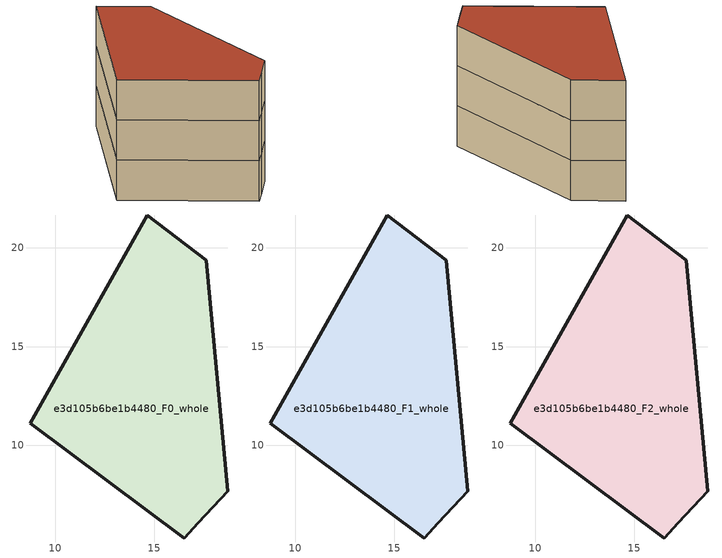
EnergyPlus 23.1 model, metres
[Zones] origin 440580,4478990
e3d105b6be1b4480_F0_whole
 floor ground (EU_floor_Construction): 17.63,19.36 18.71,7.69 17.22,6.09 16.52,5.33 8.75,11.11 14.64,21.65 z0
 wall outside (EU_wall_Construction): 14.64,21.65 8.75,11.11 16.52,5.33 17.22,6.09 18.71,7.69 17.63,19.36 14.64,21.65 z0:3
e3d105b6be1b4480_F1_whole
 floor to e3d105b6be1b4480_F0_whole (EU_floor_Construction): 17.63,19.36 18.71,7.69 17.22,6.09 16.52,5.33 8.75,11.11 14.64,21.65 z3
 wall outside (EU_wall_Construction): 14.64,21.65 8.75,11.11 16.52,5.33 17.22,6.09 18.71,7.69 17.63,19.36 14.64,21.65 z3:6
e3d105b6be1b4480_F2_whole
 floor to e3d105b6be1b4480_F1_whole (EU_floor_Construction): 17.63,19.36 18.71,7.69 17.22,6.09 16.52,5.33 8.75,11.11 14.64,21.65 z6
 wall outside (EU_wall_Construction): 14.64,21.65 8.75,11.11 16.52,5.33 17.22,6.09 18.71,7.69 17.63,19.36 14.64,21.65 z6:9
 roof outside (EU_roof_Construction): 17.22,6.09 18.71,7.69 17.63,19.36 14.64,21.65 8.75,11.11 16.52,5.33 z9
[Building]
EU S2 Campaign: North Axis=0; Terrain=City; Solar Distribution=FullExterior
[Site:Location]
Madrid: Latitude=40.5; Longitude=-3.5; Time Zone=1; Elevation=609
[SizingPeriod:WeatherFileDays]
AnnualSizingPeriod: Begin Month=1; Begin Day of Month=1; End Month=12; End Day of Month=31; Day of Week for Start Day=Monday; Use Weather File Daylight Saving Period=No; Use Weather File Rain and Snow Indicators=No
[MATERIAL]
EU_InternalMass_Material: Roughness=MediumRough; Thickness=0.1; Conductivity=1; Density=1800; Specific Heat=900; Thermal Absorptance=0.9; Solar Absorptance=0.7; Visible Absorptance=0.7
[MATERIAL:NOMASS] Roughness=MediumRough; Thermal Absorptance=0.9; Solar Absorptance=0.7; Visible Absorptance=0.7
Name | Thermal Resistance
EU_wall_NoMass | 1.60022
EU_roof_NoMass | 1.57597
EU_floor_NoMass | 0.470652
[CONSTRUCTION]
EU_wall_Construction: EU_wall_NoMass
EU_roof_Construction: EU_roof_NoMass
EU_floor_Construction: EU_floor_NoMass
EU_InternalMass_Construction: EU_InternalMass_Material
[ZONE] Type=1; Multiplier=1; Ceiling Height=autocalculate; Volume=282.702; Floor Area=autocalculate; Part of Total Floor Area=Yes
e3d105b6be1b4480_F0_whole; e3d105b6be1b4480_F1_whole; e3d105b6be1b4480_F2_whole
[INTERNALMASS] Construction=EU_InternalMass_Construction; Surface Area=94.2339
Name | Zone or ZoneList
e3d105b6be1b4480_F0_whole_EU_InternalMass | e3d105b6be1b4480_F0_whole
e3d105b6be1b4480_F1_whole_EU_InternalMass | e3d105b6be1b4480_F1_whole
e3d105b6be1b4480_F2_whole_EU_InternalMass | e3d105b6be1b4480_F2_whole
[OTHEREQUIPMENT] Fuel Type=Electricity; Design Level Calculation Method=Watts/Area; Power per Zone Floor Area=1; Fraction Latent=0; Fraction Radiant=0; Fraction Lost=0; Carbon Dioxide Generation Rate=0; EndUse Subcategory=EU_Step8_InternalGains
Name | Zone or ZoneList or Space or SpaceList | Schedule
EU_Step8_InternalGain_e3d105b6be1b4480_F0_whole_f000 | e3d105b6be1b4480_F0_whole | EU_Step8_GainSchedule_e3d105b6be1b4480_F0_whole_f000
EU_Step8_InternalGain_e3d105b6be1b4480_F1_whole_f000 | e3d105b6be1b4480_F1_whole | EU_Step8_GainSchedule_e3d105b6be1b4480_F1_whole_f000
EU_Step8_InternalGain_e3d105b6be1b4480_F2_whole_f000 | e3d105b6be1b4480_F2_whole | EU_Step8_GainSchedule_e3d105b6be1b4480_F2_whole_f000
[ZONEVENTILATION:DESIGNFLOWRATE] Schedule=EU_AlwaysOn; Design Flow Rate Calculation Method=AirChanges/Hour; Air Changes per Hour=0.480704; Ventilation Type=Natural; Fan Pressure Rise=0; Fan Total Efficiency=1; Constant Term Coefficient=1; Temperature Term Coefficient=0; Velocity Term Coefficient=0; Velocity Squared Term Coefficient=0; Minimum Indoor Temperature=-100; Maximum Indoor Temperature=100; Delta Temperature=-100; Minimum Outdoor Temperature=-100; Maximum Outdoor Temperature=100; Maximum Wind Speed=40
Name | Zone or ZoneList or Space or SpaceList
EU_ConstantAir_e3d105b6be1b4480_F0_whole | e3d105b6be1b4480_F0_whole
EU_ConstantAir_e3d105b6be1b4480_F1_whole | e3d105b6be1b4480_F1_whole
EU_ConstantAir_e3d105b6be1b4480_F2_whole | e3d105b6be1b4480_F2_whole
[HVACTEMPLATE:THERMOSTAT] Constant Heating Setpoint=20; Constant Cooling Setpoint=50
EU_HeatOnly_e3d105b6be1b4480_F0_whole; EU_HeatOnly_e3d105b6be1b4480_F1_whole; EU_HeatOnly_e3d105b6be1b4480_F2_whole
[HVACTEMPLATE:ZONE:IDEALLOADSAIRSYSTEM] System Availability Schedule=EU_AlwaysOn; Maximum Heating Supply Air Temperature=50; Minimum Cooling Supply Air Temperature=13; Maximum Heating Supply Air Humidity Ratio=0.0156; Minimum Cooling Supply Air Humidity Ratio=0.0077; Heating Limit=NoLimit; Cooling Limit=NoLimit; Heating Availability Schedule=EU_AlwaysOn; Cooling Availability Schedule=EU_CoolingOff; Dehumidification Control Type=ConstantSensibleHeatRatio; Cooling Sensible Heat Ratio=0.7; Dehumidification Setpoint=60; Humidification Control Type=None; Humidification Setpoint=30; Outdoor Air Method=None; Outdoor Air Flow Rate per Person=0.00944; Outdoor Air Flow Rate per Zone Floor Area=0; Outdoor Air Flow Rate per Zone=0; Demand Controlled Ventilation Type=None; Outdoor Air Economizer Type=NoEconomizer; Heat Recovery Type=None; Sensible Heat Recovery Effectiveness=0.7; Latent Heat Recovery Effectiveness=0.65
Name | Template Thermostat
e3d105b6be1b4480_F0_whole | EU_HeatOnly_e3d105b6be1b4480_F0_whole
e3d105b6be1b4480_F1_whole | EU_HeatOnly_e3d105b6be1b4480_F1_whole
e3d105b6be1b4480_F2_whole | EU_HeatOnly_e3d105b6be1b4480_F2_whole
[SIZING:ZONE] Zone Cooling Design Supply Air Temperature Input Method=SupplyAirTemperature; Zone Cooling Design Supply Air Temperature=13; Zone Heating Design Supply Air Temperature Input Method=SupplyAirTemperature; Zone Heating Design Supply Air Temperature=50; Zone Cooling Design Supply Air Humidity Ratio=0.008; Zone Heating Design Supply Air Humidity Ratio=0.008; Cooling Design Air Flow Method=DesignDay; Cooling Design Air Flow Rate=0; Cooling Minimum Air Flow per Zone Floor Area=0.000762; Cooling Minimum Air Flow=0; Cooling Minimum Air Flow Fraction=0.2; Heating Design Air Flow Method=DesignDay; Heating Design Air Flow Rate=0; Heating Maximum Air Flow per Zone Floor Area=0.002032; Heating Maximum Air Flow=0.141576; Heating Maximum Air Flow Fraction=0.3; Account for Dedicated Outdoor Air System=No; Dedicated Outdoor Air System Control Strategy=NeutralSupplyAir; Dedicated Outdoor Air Low Setpoint Temperature for Design=autosize; Dedicated Outdoor Air High Setpoint Temperature for Design=autosize; Zone Load Sizing Method=Sensible Load Only No Latent Load; Zone Latent Cooling Design Supply Air Humidity Ratio Input Method=HumidityRatioDifference; Zone Cooling Design Supply Air Humidity Ratio Difference=0.005; Zone Latent Heating Design Supply Air Humidity Ratio Input Method=HumidityRatioDifference; Zone Humidification Design Supply Air Humidity Ratio Difference=0.005
e3d105b6be1b4480_F0_whole; e3d105b6be1b4480_F1_whole; e3d105b6be1b4480_F2_whole
[SCHEDULE:CONSTANT]
Name | Hourly Value
EU_AlwaysOn | 1
EU_CoolingOff | 0
[SCHEDULE:FILE] Column Number=1; Rows to Skip at Top=0; Number of Hours of Data=8760; Column Separator=Comma; Interpolate to Timestep=No; Minutes per Item=60; Adjust Schedule for Daylight Savings=Yes
Name | File
EU_Step8_GainSchedule_e3d105b6be1b4480_F0_whole_f000 | C:\Users\o_iseri\Desktop\OpenUBEM\openubem\outputs\eu_evidence\EU-11\ES-MAD-BERRUGUETE\idfs\e3d105b6be1b4480\e3d105b6be1b4480_F0_whole_f000_gain.csv
EU_Step8_GainSchedule_e3d105b6be1b4480_F1_whole_f000 | C:\Users\o_iseri\Desktop\OpenUBEM\openubem\outputs\eu_evidence\EU-11\ES-MAD-BERRUGUETE\idfs\e3d105b6be1b4480\e3d105b6be1b4480_F1_whole_f000_gain.csv
EU_Step8_GainSchedule_e3d105b6be1b4480_F2_whole_f000 | C:\Users\o_iseri\Desktop\OpenUBEM\openubem\outputs\eu_evidence\EU-11\ES-MAD-BERRUGUETE\idfs\e3d105b6be1b4480\e3d105b6be1b4480_F2_whole_f000_gain.csv
